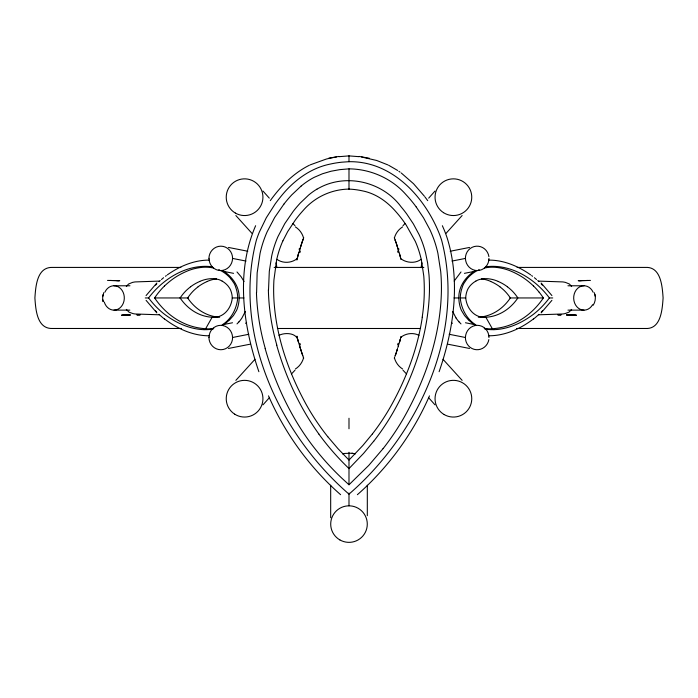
<?xml version="1.0" encoding="UTF-8"?>
<svg xmlns="http://www.w3.org/2000/svg" width="698" height="698" viewBox="0 0 698 698"><rect width="100%" height="100%" fill="white"/><g stroke="black" fill="none" stroke-linecap="round" stroke-linejoin="round"><path stroke-width="1.05" d="M348.991 161.692C391.386 160.976 423.703 195.806 438.728 232.277A115.519 115.519 0 0 1 441.607 240.164C465.767 332.44 418.8 433.711 348.991 494.14C279.191 433.711 232.225 332.44 256.375 240.164A115.292 115.292 0 0 1 259.263 232.277L266.322 217.715L275.056 204.104A158.952 158.952 0 0 1 280.029 197.578C292.593 181.532 309.772 168.253 330.075 164.117A98.444 98.444 0 0 1 341.846 162.189L348.991 161.692L348.991 155.715M383.071 448.631L368.788 465.374L348.991 484.77L348.991 459.93M348.991 188.809L348.991 189.271L348.991 168.855L339.708 169.649L331.026 171.237L322.502 173.758L314.336 177.275A65.83 65.83 0 0 0 311.003 179.098A76.204 76.204 0 0 0 301.178 186.026M468.384 319.85L464.554 315.557L461.474 310.497A22.467 19.021 -90 0 1 460.593 308.298L460.13 306.858A31.009 26.254 90 0 1 458.822 297.95C458.499 286.485 465.845 276.242 475.434 270.571M103.749 292.628L102.606 297.95L103.13 301.658L102.754 299.852M460.514 294.565L460.68 293.439A33.862 28.67 90 0 1 461.422 289.923L462.521 286.442A23.156 19.605 90 0 1 463.952 283.309L466.945 278.964A38.774 32.832 90 0 1 471.996 274.035L472.808 273.415A43.782 37.073 90 0 1 475.408 271.644L477.266 270.571M422.307 317.258C417.613 348.634 406.21 378.796 390.732 406.384A236.343 236.334 0 0 1 372.4 433.947M102.737 296.135L103.13 294.416M296.886 260.022L297.121 259.063A29.159 2.024 -71.9 0 1 298.578 253.243M297.139 259.002L297.933 255.922M400.661 337.666L400.809 337.082M400.251 339.254L400.059 339.978M298.194 254.945L298.84 252.641M399.788 340.956L399.745 341.121A10.976 0.489 -74.4 0 0 399.902 340.266M399.727 341.2L398.27 346.26M298.823 252.702L301.44 244.187M398.314 346.103L397.851 347.63M299.843 249.23L300.192 248.095M397.241 349.585L397.528 348.668M300.602 246.778L300.742 246.324M397.38 349.157L396.42 352.124M300.777 246.237L301.571 243.785M397.214 349.672L396.551 351.722M301.484 244.056L301.702 243.393M396.29 352.516L396.508 351.844M301.667 243.506L301.859 242.948M396.316 352.403L395.949 353.502M301.833 243.009L302.042 242.398M301.955 242.634L302.574 240.827M396.036 353.275L395.251 355.561M302.077 242.267L303.682 237.678L303.403 238.454M395.591 354.567L395.914 353.642M439.112 371.711C453.761 329.343 460.724 281.922 447.27 238.323A120.911 120.911 0 0 0 444.233 230.043L442.366 225.716M395.67 354.34L395.365 355.23M302.548 240.897L302.696 240.452M395.295 355.448L394.937 356.451M302.775 240.243L303.045 239.466M394.64 357.297L394.309 358.231M245.33 311.535L241.927 317.991A39.35 33.303 -89.4 0 1 238.934 321.9M429.471 395.862C412.998 433.537 388.28 467.547 357.385 494.69M255.625 225.716C235.54 271.976 243.009 325.381 258.879 371.711M282.908 240.871L287.681 231.605L295.402 219.931A116.924 116.906 -66.5 0 1 303.124 210.543C314.501 197.22 331.445 189.298 348.991 189.097A75.567 75.558 3.9 0 1 362.637 190.903C375.733 193.503 387.041 201.556 395.705 211.468A121.321 121.321 0 0 1 406.149 225L415.275 241.316A97.127 97.118 -78.3 0 1 421.356 259.961M593.178 305.244C595.603 301.553 596.092 296.659 594.242 292.628M454.171 281.058L460.994 271.976M164.466 286.014A72.112 61.058 -90 0 0 158.839 292.209A88.506 74.939 -90 0 0 157.783 293.526A76.091 64.425 90 0 0 155.087 297.243L154.616 297.95A82.085 69.495 -90 0 0 205.657 328.706L212.14 317.25A21.839 18.488 -90 0 0 232.268 297.95L237.739 297.95A29.168 24.692 90 0 0 237.477 294.565L237.311 293.439A33.862 28.67 -90 0 0 236.57 289.923L235.47 286.442A23.156 19.605 -90 0 0 234.039 283.309L231.047 278.964M126.338 286.494L128.545 284.051L132.472 282.42A90.251 53.685 90 0 1 135.15 281.922L159.371 281.102M571.653 309.406L569.018 312.128L565.075 313.577A93.968 55.892 90 0 1 562.841 313.978L538.62 314.798M551.9 300.358L541.159 312.861M146.083 295.559L156.841 283.039M283.92 204.104L274.68 217.453L267.133 231.806A113.599 113.599 0 0 0 260.066 253.357L257.152 272.901L256.602 292.663M145.254 297.95L148.578 297.95C163.14 278.563 187.518 263.399 212.497 266.828M372.383 433.938L362.812 445.525L348.991 460.061L338.024 448.718L327.798 436.721M373.683 441.258L363.579 453.386L348.991 468.594M235.854 380.375L254.988 359.296M462.137 215.525L445.952 233.446M434.994 191.06L428.694 198.136M262.989 404.849L269.297 397.773M238.917 321.883L236.997 323.916M402.999 225.681L405.049 223.517M291.581 373.831L294.984 370.219M246.603 322.432L245.644 323.41M155.61 285.098L156.745 283.929M229.607 319.85L233.437 315.557L236.517 310.497A22.467 19.021 90 0 0 237.399 308.298L237.861 306.858A31.009 26.254 -90 0 0 239.17 297.95C239.493 286.485 232.146 276.242 222.557 270.571M164.475 286.023L166.159 284.452A98.662 83.533 -90 0 1 171.35 280.142L172.179 279.514A76.257 64.565 -90 0 1 177.275 276.103L178.182 275.562A101.358 85.819 90 0 1 184.935 272.063L187.823 270.815A66.685 56.459 90 0 1 193.686 268.87A74.363 62.96 90 0 1 200.771 267.509L202.673 267.308A52.359 44.332 90 0 1 207.367 267.238A60.089 50.875 -90 0 1 210.386 267.482L213.562 267.988M159.074 281.66L160.27 280.561M161.474 279.497L163.602 277.708M301.17 186.017L291.72 194.925A131.939 131.939 0 0 0 283.929 204.113M297.261 258.513C291.598 263.216 282.847 263.67 276.862 259.29M400.731 337.387C405.747 333.278 413.164 332.309 418.966 335.328M533.464 318.925C520.638 328.749 504.951 335.904 488.548 335.79M165.443 276.26L166.377 275.562M167.319 274.872C179.595 266.243 194.219 259.961 209.444 260.11M421.13 259.29C415.223 263.879 406.096 262.884 400.757 258.635M475.809 281.102L477.624 280.186A20.879 17.677 -90 0 1 479.561 279.488L482.885 278.834A37.701 31.916 -90 0 1 484.778 278.676A33.216 28.121 90 0 1 488.321 278.781A44.637 37.788 -90 0 1 498.25 281.425M309.301 165.278C295.926 171.952 284.732 182.3 275.44 193.878A166.534 166.525 0 0 0 270.266 200.658M279.026 335.328C284.749 332.379 296.013 332.676 297.933 339.978M310.078 164.903L326.298 159.057A101.393 101.385 -3.8 0 1 336.323 157.041M478.235 270.082L479.221 269.629M450.184 251.245L469.518 247.441M422.569 266.854L421.217 267.125A12.224 11.578 85.3 0 0 421.199 267.692M451.938 261.069L465.435 258.417A12.206 11.692 79 0 0 477.319 270.571A12.259 11.77 84 0 0 488.966 258.339M464.406 273.346L474.212 271.417M223.77 324.491L232.521 322.764M248.82 334.281L232.556 337.492A12.206 11.692 79 0 0 220.664 325.329A12.259 11.77 84 0 0 209.025 337.562M228.473 348.459L249.928 344.236M484.429 267.988L487.597 267.482A60.089 50.875 90 0 1 490.624 267.238A52.359 44.332 -90 0 1 495.318 267.308L497.22 267.509A74.363 62.96 -90 0 1 504.305 268.878A66.685 56.459 -90 0 1 510.168 270.815L513.047 272.054A101.358 85.819 -90 0 1 519.809 275.562L520.717 276.103A76.257 64.565 90 0 1 525.812 279.514L526.641 280.142A98.662 83.533 90 0 1 531.832 284.452L533.516 286.023M328.741 158.21L338.809 156.439M485.494 266.828C510.474 263.399 534.843 278.563 549.413 297.95L552.737 297.95M338.844 156.692L348.991 155.89L359.138 156.684M493.914 329.683C508.598 329.186 522.497 322.642 534.022 313.838A94.143 79.712 -90 0 0 549.396 297.933M590.464 280.413L578.651 280.701L587.829 280.474M121.818 315.156L129.104 314.99M121.478 315.156L128.964 314.99M578.214 280.701L581.373 280.631M122.935 315.138L130.325 314.99M128.537 315.007L130.43 314.981M137.035 314.894L140.219 314.85L137.044 314.903M509.915 297.95L543.376 297.95L542.904 297.252A76.091 64.425 -90 0 0 540.208 293.526A88.506 74.939 90 0 0 539.153 292.2M538.62 281.102L562.841 281.922A90.251 53.685 -90 0 1 565.511 282.42L569.446 284.051L571.653 286.494M159.362 314.798L135.142 313.978A93.968 55.892 -90 0 1 132.917 313.585L128.973 312.128L126.338 309.406M488.539 260.11C503.773 259.961 518.387 266.243 530.672 274.872M188.181 297.959L154.616 297.95M458.795 297.95L454.023 297.95M180.869 267.421L52.62 267.421C36.889 266.776 35.694 286.52 34.9 297.95C35.694 309.389 36.889 329.133 52.62 328.479L181.506 328.479M274.148 267.421L423.834 267.421M517.122 267.421L645.38 267.421C661.128 266.453 662.289 286.712 663.1 297.95C662.289 309.197 661.128 329.456 645.38 328.479L516.485 328.479M113.992 285.779L129.95 285.779M567.954 285.779L583.999 285.779M243.968 297.95L239.196 297.95M460.514 294.565A29.168 24.692 -90 0 0 460.252 297.95L465.723 297.95A21.839 18.488 -90 0 0 485.852 317.25L492.326 328.706A82.085 69.495 90 0 0 543.376 297.95M187.666 297.95L187.701 297.95A48.275 40.877 90 0 1 193.808 290.455L194.341 289.975A60.874 51.547 90 0 1 198.136 286.782M113.992 310.121L129.863 310.121M567.954 310.121L583.999 310.121M215.9 317.25L212.14 317.25A51.495 43.599 90 0 1 180.11 297.95M482.091 317.25L485.852 317.25A51.495 43.599 -90 0 0 517.872 297.95A48.275 40.877 90 0 0 511.704 290.455L511.172 289.975A60.874 51.547 -90 0 0 507.376 286.782M277.411 328.488L420.571 328.488M209.444 335.79C193.041 335.904 177.353 328.749 164.527 318.925M569.455 315.007L567.561 314.981M107.527 280.413L119.777 280.701M566.61 314.973L575.047 315.138M566.802 314.946L576.173 315.156M566.881 314.946L576.513 315.156M110.162 280.474L119.341 280.701L116.61 280.631M348.991 168.855C370.629 169.047 391.735 178.418 406.027 194.672A132.524 132.524 0 0 1 416.209 206.948M204.078 329.683C189.394 329.186 175.495 322.642 163.96 313.838A94.143 79.712 90 0 1 148.595 297.933M352.15 453.22L344.812 453.43A18.584 18.41 0.4 0 0 342.823 454.058M361.669 157.033L376.658 160.47L387.887 164.903M359.173 156.439L369.259 158.219M228.473 247.441L247.807 251.245M246.045 261.069L232.556 258.417A12.206 11.692 -79 0 1 220.664 270.571A12.259 11.77 -84 0 1 209.025 258.339M275.422 266.854L276.774 267.125A12.224 11.578 -85.3 0 1 276.792 267.692M223.77 271.417L233.577 273.346M465.461 322.764L474.212 324.491M449.163 334.281L465.435 337.492A12.206 11.692 -79 0 1 477.319 325.329A12.259 11.77 -84 0 1 488.966 337.562M448.064 344.236L469.518 348.459M218.771 269.629L219.757 270.082M388.673 165.269L397.642 170.46M220.725 270.571L222.583 271.644A43.782 37.073 -90 0 1 225.175 273.415L225.986 274.035A38.774 32.832 -90 0 1 231.047 278.964M222.182 281.102L220.359 280.186A20.879 17.677 90 0 0 218.43 279.488L215.106 278.834A37.701 31.916 90 0 0 213.213 278.676A33.216 28.121 -90 0 0 209.67 278.781A44.637 37.788 90 0 0 199.741 281.425M398.863 171.28L400.067 172.127M531.614 275.562L532.548 276.26M401.245 172.991L413.53 183.722L424.358 196.164M534.389 277.708L536.518 279.497M348.991 484.77L341.776 478.13A272.438 272.438 0 0 1 309.17 441.075C289.077 413.172 274.445 381.474 265.127 348.433M340.607 494.69C309.703 467.547 284.993 433.537 268.521 395.862M537.722 280.561L538.917 281.66M452.348 323.41L451.388 322.432M236.997 271.976L241.054 276.678L244.064 281.53M460.994 323.916L459.075 321.883M541.238 283.929L542.381 285.098M156.832 312.861L146.091 300.358M541.151 283.039L551.909 295.559M292.942 223.517L294.984 225.681M402.999 370.219L406.411 373.831M443.003 359.296L462.137 380.375M252.039 233.446L235.854 215.525M269.297 198.136L262.989 191.06M428.694 397.773L434.994 404.849M424.925 196.906L427.726 200.649M416.217 206.94L423.503 217.785L429.811 229.494A114.934 114.934 0 0 1 437.882 253.2L440.717 271.574A184.717 184.717 0 0 1 441.389 292.069C440.29 336.331 425.518 379.389 403.906 417.709A261.017 261.017 0 0 1 383.089 448.64M318.864 434.025C299.582 407.318 285.665 376.885 276.696 345.257M456.056 317.991L452.662 311.535M303.456 357.594L303.56 357.882A19.989 19.125 63.5 0 1 295.367 369.006M303.682 358.231L303.351 357.297M394.326 237.73L394.64 238.611M394.579 238.437L394.396 237.931A19.989 19.125 63.5 0 1 402.624 226.894M303.517 357.751L302.548 355.012M394.798 239.056L395.216 240.243M395.085 239.885L395.443 240.897M395.251 240.339L396.036 242.634M302.74 355.561L302.077 353.642M395.417 240.827L395.914 242.267M302.574 355.073L301.955 353.275M395.949 242.398L396.316 243.506M301.833 352.9L302.042 353.502M301.667 352.403L301.859 352.952M396.29 243.393L396.508 244.056M301.484 351.844L301.702 352.516M396.42 243.785L397.214 246.237M301.571 352.124L300.777 349.672M396.551 244.187L396.865 245.164M301.44 351.722L300.21 347.866M396.822 245.015L397.546 247.293L397.241 246.324M300.602 349.131L300.742 349.585M397.528 247.24L398.314 249.797M397.799 248.095L398.471 250.294M300.297 348.145L299.521 345.606M300.192 347.813L299.966 347.063M299.669 346.103L299.826 346.609M398.392 250.059L399.745 254.779A10.976 0.489 74.4 0 1 399.902 255.634M299.599 345.842L298.194 340.956M400.059 255.922L400.312 256.89M400.434 257.353L400.608 258.024M297.182 337.082L296.947 336.148M400.931 259.333L400.87 259.063A29.159 2.024 71.9 0 0 399.413 253.243M594.862 294.416L595.254 296.135M421.374 259.953L423.773 275.972A180.049 180.04 -74.1 0 1 422.185 317.241M268.529 289.722L269.306 271.286L271.705 255.948A101.925 101.908 -30.8 0 1 277.961 236.622L284.793 223.604L293.239 211.354A121.801 121.705 -64.5 0 1 300.341 202.978L308.612 195.074A65.045 65.036 72.7 0 1 316.909 189.149M367.314 485.241L367.314 515.7M348.991 418.25L348.991 428.764M348.991 452.243L348.991 459.432M348.991 493.041L348.991 505.806M330.678 485.241L330.678 517.759M488.862 339.586A12.232 11.814 -83.1 0 1 476.115 349.689A12.232 11.814 -83.1 0 1 465.409 337.492M104.883 292.218A12.198 10.322 -90 0 1 120.92 288.911A12.198 10.322 -90 0 1 119.733 308.088A12.198 10.322 -90 0 1 104.272 302.06M349.017 468.576A260.895 260.886 -89 0 1 318.838 434.051M265.249 348.398A232.609 232.609 0 0 1 256.445 292.663M316.927 189.193A52.908 52.856 -8.6 0 1 319.649 187.683C346.889 173.148 382.87 182.038 401.062 206.782A128.755 128.72 74.5 0 1 406.725 213.954L413.382 223.918L419.07 234.545A102.074 102.056 -74.3 0 1 425.693 253.47L427.612 262.928L429.008 275.029A175.634 175.608 -75.6 0 1 429.427 291.825C428.284 334.08 414.115 375.14 393.524 411.733A249.448 249.439 -89 0 1 373.709 441.284M276.862 345.205A219.451 219.408 75 0 1 268.364 289.722M282.882 240.862A97.266 97.266 0 0 0 276.626 259.961L273.93 279.985A171.769 171.76 77.6 0 0 273.843 298.273C275.745 335.616 288.239 371.781 306.125 404.378A236.666 236.648 70.5 0 0 327.79 436.73M352.15 453.203A18.514 18.384 -6 0 1 355.186 454.005M592.593 304.712A12.198 10.322 -90 0 1 576.949 306.858A12.198 10.322 -90 0 1 577.717 288.274A12.198 10.322 -90 0 1 593.108 292.218M478.331 317.25A51.495 43.599 -90 0 0 510.36 297.95A48.275 40.877 -90 0 0 504.183 290.455L503.651 289.975A60.874 51.547 -90 0 0 499.855 286.782M490.711 281.469A56.076 47.481 90 0 1 499.873 286.747M481.402 278.842A44.637 37.788 90 0 1 490.729 281.425M498.232 281.469A56.076 47.481 90 0 1 507.394 286.747M475.818 281.12A25.433 21.533 90 0 0 469.911 286.023L468.384 288.169A14.606 12.363 90 0 0 467.145 290.734L466.665 292.174A21.123 17.886 90 0 0 465.994 295.123L465.889 295.83A18.296 15.496 90 0 0 465.723 297.95M459.057 321.9A39.35 33.303 89.4 0 1 456.038 318.009M542.433 310.854A101.079 85.688 89.4 0 1 541.29 312.023M538.961 314.309A101.079 85.688 89.4 0 1 533.525 319.03M475.757 325.547A42.857 36.287 -90 0 1 468.437 319.78M493.914 329.639A54.924 46.504 -90 0 1 484.682 328.941M492.326 328.706A34.804 29.473 -90 0 1 484.229 328.296M475.975 324.963A34.804 29.473 -90 0 1 460.252 297.95M533.525 286.014A72.112 61.058 90 0 1 539.153 292.209M421.322 267.125A12.206 11.438 85.8 0 1 421.993 262.902M465.409 258.417A12.232 11.814 83.1 0 1 476.254 246.202A12.232 11.814 83.1 0 1 488.905 256.602M232.574 337.492A12.232 11.814 83.1 0 1 220.891 349.733A12.232 11.814 83.1 0 1 208.938 337.562M275.998 262.902A12.206 11.438 -85.8 0 1 276.661 267.125M208.938 258.339A12.232 11.814 -83.1 0 1 220.891 246.176A12.232 11.814 -83.1 0 1 232.574 258.417M219.661 317.25A51.495 43.599 90 0 1 187.631 297.95M198.119 286.747A56.076 47.481 -90 0 1 207.28 281.469M207.262 281.425A44.637 37.788 -90 0 1 216.589 278.842M180.128 297.967A48.275 40.877 -90 0 1 186.287 290.455L186.82 289.975A60.874 51.547 90 0 1 190.615 286.782M190.598 286.747A56.076 47.481 -90 0 1 199.759 281.469M222.173 281.12A25.433 21.533 -90 0 1 228.08 286.023L229.598 288.169A14.606 12.363 -90 0 1 230.846 290.734L231.326 292.174A21.123 17.886 -90 0 1 231.998 295.123L232.094 295.83A18.296 15.496 -90 0 1 232.268 297.95M164.466 319.03A101.079 85.688 -89.4 0 1 159.031 314.309M156.692 312.023A101.079 85.688 -89.4 0 1 155.558 310.854M229.555 319.78A42.857 36.287 90 0 1 222.234 325.547M213.309 328.941A54.924 46.504 90 0 1 204.078 329.639M213.763 328.296A34.804 29.473 90 0 1 205.657 328.706M237.739 297.95A34.804 29.473 90 0 1 222.008 324.963M295.367 226.894A19.989 19.125 -63.5 0 1 303.578 238.018M298.081 255.634A10.976 0.489 -74.4 0 1 298.316 254.77M299.939 252.493A46.016 6.945 -73.9 0 1 300.384 250.992M299.32 248.645A13.053 12.782 -89 0 1 299.084 249.361M397.607 250.992A46.016 6.945 73.9 0 1 398.052 252.493M398.907 249.361A13.053 12.782 89 0 1 398.671 248.645M298.578 342.657A29.159 2.024 71.9 0 1 297.034 336.829M298.316 341.13A10.976 0.489 74.4 0 1 298.081 340.266M300.384 344.917A46.016 6.945 73.9 0 1 299.939 343.407M400.957 336.829A29.159 2.024 -71.9 0 1 399.413 342.657M402.624 369.006A19.989 19.125 -63.5 0 1 394.414 357.891M398.052 343.407A46.016 6.945 -73.9 0 1 397.607 344.917M560.956 314.894L557.772 314.85L560.948 314.903M339.856 539.912A18.288 18.261 0 0 0 367.288 524.093A18.288 18.261 0 0 0 339.856 508.275A18.288 18.261 0 0 0 339.856 539.912M235.357 213.065A18.357 18.357 0 0 0 262.937 197.255A18.357 18.357 0 0 0 235.462 181.271A18.357 18.357 0 0 0 235.357 213.065M443.5 212.654A18.357 18.357 0 0 0 471.735 198.049A18.357 18.357 0 0 0 444.975 180.895A18.357 18.357 0 0 0 443.5 212.654M234.685 414.158A18.357 18.357 0 0 0 262.919 399.553A18.357 18.357 0 0 0 236.16 382.399A18.357 18.357 0 0 0 234.685 414.158M444.172 414.568A18.357 18.357 0 0 0 471.761 398.767A18.357 18.357 0 0 0 444.277 382.774A18.357 18.357 0 0 0 444.172 414.568"/></g></svg>
